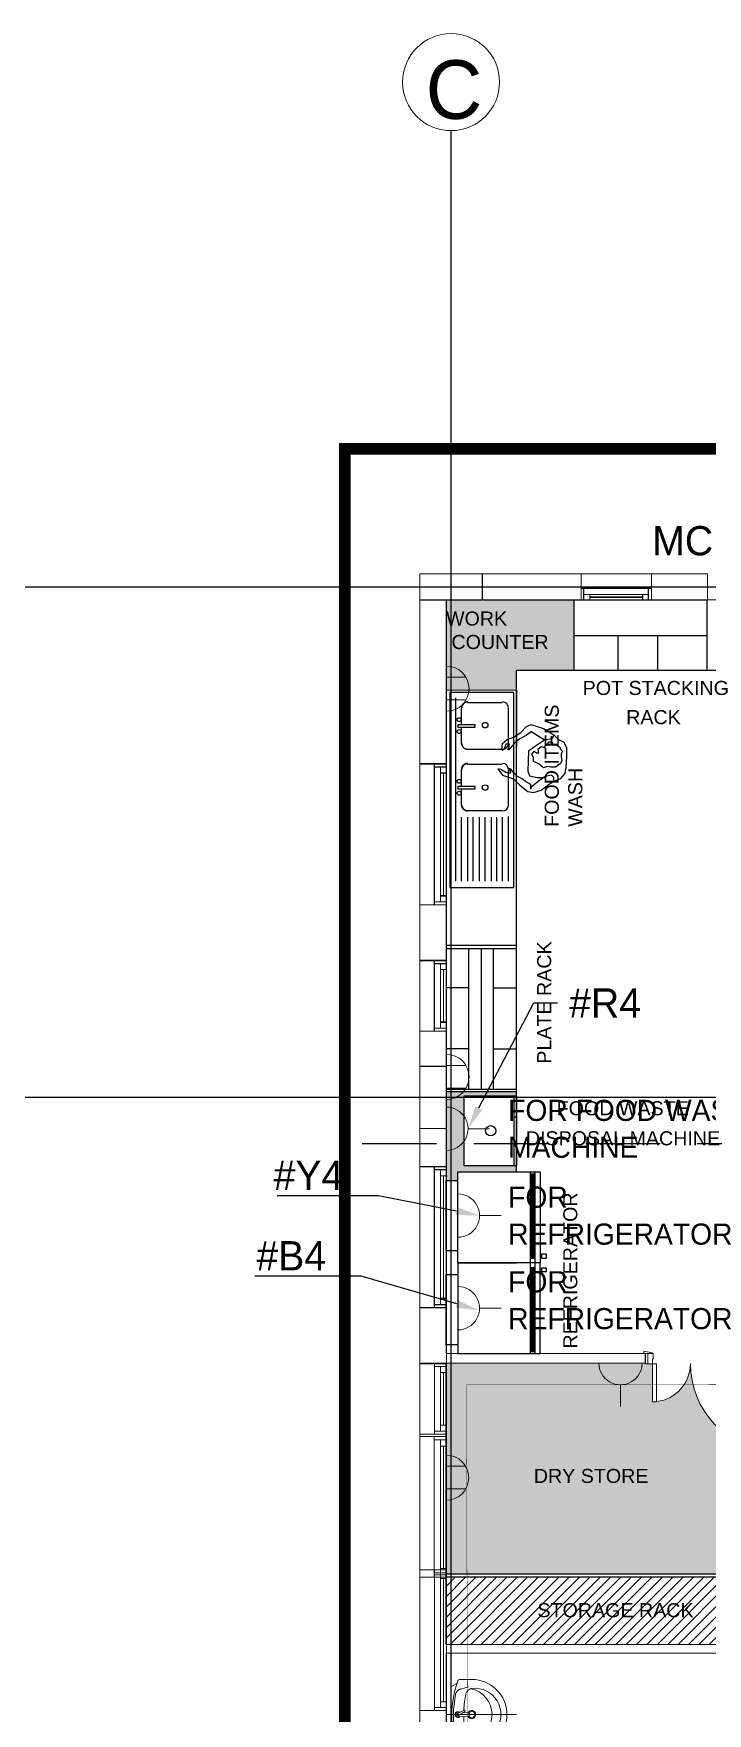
# Model space of a CAD drawing. Header units: metres. Extents: x 75097 to 220695, y -1557923 to -1361206.
# Drawn here: x 97054 to 102802, y -1380191 to -1365864 of the extents above; entities that cross this region are included whole.
import ezdxf
from ezdxf import colors
from ezdxf.entities.mleader import LeaderData, LeaderLine
from ezdxf.math import Vec2, Vec3

# ---------------------------------------------------------------- set-up
doc = ezdxf.new("R2010")
doc.units = ezdxf.units.M
doc.linetypes.add('DASHED2', pattern=[0.375, 0.25, -0.125])
doc.layers.get('0').update_dxf_attribs({"lineweight": 0})
for name, color, linetype, lineweight in [('A-100 - Copy$0$_KTI_CONTROL', 8, 'Continuous', 0), ('A-100 - Copy$0$Aluminum', 8, 'Continuous', 0), ('A-100 - Copy$0$AxisBalloons_2', 8, 'Continuous', 0), ('A-100 - Copy$0$Proj', 8, 'Continuous', 0), ('A-100 - Copy$0$SANIT', 8, 'Continuous', 0), ('A-100 - Copy$0$Structure', 8, 'Continuous', 9), ('A-100 - Copy$0$TEXT', 8, 'Continuous', 0), ('A-100 - Copy$0$Walls', 8, 'Continuous', 0)]:
    doc.layers.add(name, color=color, linetype=linetype, lineweight=lineweight)
for name, color, linetype in [('A-100 - Copy$0$axes', 8, 'Continuous'), ('A-100 - Copy$0$PDF_Geometry', 8, 'Continuous'), ('A-100 - Copy$0$PDF_Solid Fills', 8, 'Continuous'), ('A-100 - Copy$0$PDF_Text', 8, 'Continuous')]:
    doc.layers.add(name, color=color, linetype=linetype)
for name, color, linetype, lineweight, true_color in [('E-POWR', 7, 'Continuous', 9, 0x4e7e3e), ('E-POWR-IDEN _1-100_', 7, 'Continuous', 9, 0x4e7e3e), ('EXF', 7, 'Continuous', 0, 0x4e7e3e)]:
    doc.layers.add(name, color=color, linetype=linetype, lineweight=lineweight, true_color=true_color)
doc.styles.add('A-100 - Copy$0$PDF Arial', font='arial.ttf')
doc.styles.add('A-100 - Copy$0$Standard', font='GOTHIC.TTF')
doc.styles.add('Optima_5', font='', dxfattribs={"height": 3.001645})
doc.styles.get("Standard").update_dxf_attribs({"font": 'GOTHIC.TTF'})
doc.styles.get('Optima_5').set_extended_font_data('Optima')

# ---------------------------------------------------------------- blocks, each defined once
blk = doc.blocks.new('NORMAL SOCKET')
at = {"layer": 'E-POWR'}
for p, q in [((0, 308), (0, 615)), ((-308, 0), (308, 0))]:
    blk.add_line(p, q, dxfattribs=at)
blk.add_ellipse((0, 0), major_axis=(33, 306), ratio=1, start_param=4.81904, end_param=7.960633, dxfattribs=at)
blk = doc.blocks.new('MECH UPDATED')
at = {"layer": 'EXF', "color": 85, "elevation": 0}
for points in [[(101036, -1363352), (101035, -1363739)], [(101036, -1363449), (101203, -1363449)], [(101036, -1363642), (101203, -1363642)]]:
    blk.add_lwpolyline(points, dxfattribs=at)
at = {"layer": 'EXF', "color": 85}
blk.add_arc((101036, -1363546, 0), 193, 269.9854, 89.9854, dxfattribs=at)
blk = doc.blocks.new('A-100 - Copy$0$lav-manta 60')
at = {"layer": 'A-100 - Copy$0$SANIT'}
for p, q in [((-0.266, -0.053), (-0.236, 0)), ((-0.236, 0), (0.236, 0)), ((0, 0.04), (0, -0.56)), ((0.266, -0.053), (0.236, 0)), ((-0.3, -0.079), (-0.3, -0.18)), ((-0.218, -0.084), (-0.238, -0.154)), ((-0.015, -0.147), (-0.02, -0.064)), ((0.027, -0.121), (-0.008, -0.067)), ((0.039, -0.114), (0.009, -0.058)), ((0.015, -0.147), (0.017, -0.106)), ((0.019, -0.077), (0.02, -0.064)), ((0.218, -0.084), (0.238, -0.154)), ((0.3, -0.079), (0.3, -0.18))]:
    blk.add_line(p, q, dxfattribs=at)
for centre, radius, start, end in [((-0.28, -0.079), 0.02, 109.8229, 180), ((0, -0.856), 0.846, 70.1771, 109.8229), ((-0.165, -0.189), 0.06, 102.0883, 174.8142), ((-0.161, -0.101), 0.06, 101.8086, 164.0794), ((0, -0.957), 0.846, 91.1572, 102.0883), ((0, -0.87), 0.846, 78.1914, 101.8086), ((0, -0.062), 0.025, 320.7474, 220.368), ((0, -0.062), 0.02, 353.2671, 186.682), ((0, -0.062), 0.00966, 25.4127, 215.9577), ((0, -0.957), 0.846, 88.5486, 88.844), ((0.033, -0.118), 0.00666, 210.6852, 30.6852), ((0, -0.957), 0.846, 77.9117, 87.4274), ((0.161, -0.101), 0.06, 15.9206, 78.1914), ((0.165, -0.189), 0.06, 5.1858, 77.9117), ((0.28, -0.079), 0.02, 0, 70.1771), ((0, -0.18), 0.3, 180, 0), ((0, -0.204), 0.225, 174.8142, 5.1858), ((0, -0.128), 0.225, 190.6097, 349.3903), ((0, -0.18), 0.035, 115.3106, 64.6894), ((0, -0.18), 0.0275, 117.1496, 62.8504), ((0, -0.147), 0.015, 180, 0)]:
    blk.add_arc(centre, radius, start, end, dxfattribs=at)
blk = doc.blocks.new('A-100 - Copy$0$A$C02230961')
at = {"layer": 'A-100 - Copy$0$PDF_Geometry', "lineweight": 25}
h = blk.add_hatch(dxfattribs=at)
h.set_pattern_fill('ANGLE', color=256, scale=500)
h.set_pattern_definition([(0, (-1219317.64, -1092026.17), (0, 137.5), [100, -37.5]), (90, (-1219317.64, -1092026.17), (-137.5, 8e-15), [100, -37.5])])
h.paths.add_polyline_path([(10724, -4994), (11263, -4994), (11263, -4562), (10963, -4562), (10963, -4603), (10821, -4603), (10821, -4562), (10350, -4562), (10350, -4603), (10208, -4603), (10208, -4562), (10033, -4562), (10033, -4003), (9939, -4003), (9939, -4562), (9636, -4562), (9636, -4603), (9501, -4603), (9501, -4562), (9022, -4562), (9022, -4603), (8888, -4603), (8888, -4562), (8706, -4562), (8706, -5308), (8739, -5308), (8723, -5388), (9043, -5388), (9043, -5429), (9040, -5429, -0.375368), (8716, -5712, -0.39984), (9466, -6426), (9467, -6426), (9467, -6466), (9433, -6466), (9420, -6483, -0.414214), (9390, -6514), (9393, -6520), (9302, -6514, -0.599371), (9277, -6466), (8723, -6466), (8741, -6557), (10724, -6557)])
h.paths.add_polyline_path([(14437, -4637), (11970, -4637), (11970, -6462), (11337, -6462), (11337, -6631), (11263, -6631), (11263, -7372), (11263, -7439), (11337, -7439), (11337, -8356), (12537, -8356), (12537, -8066), (12517, -8066), (12531, -7992), (12537, -7992), (12537, -7318), (12530, -7318), (12517, -7251), (12537, -7251), (12537, -6968), (12517, -6968), (12533, -6887), (12537, -6887), (12537, -6220), (12530, -6220), (12517, -6146), (12537, -6146), (12537, -5762), (14437, -5762)])
h.paths.add_polyline_path([(12037, -7392), (12031, -7392), (12031, -7405, 0.414215)], flags=16)
h.paths.add_polyline_path([(12091, -7338), (12091, -7379), (11344, -7379), (11344, -7338), (11903, -7338), (11903, -7332), (11923, -7332), (11923, -7311), (12031, -7311), (12031, -7332), (12058, -7332)], flags=16)
h.paths.add_polyline_path([(11933, -7406), (12024, -7413), (11933, -7406, -0.517639), (11924, -7392), (11923, -7392), (11923, -7396, 0.414214)], flags=16)
h.paths.add_polyline_path([(11350, -7392), (11364, -7460), (11344, -7460), (11344, -7392)], flags=16)
h.paths.add_polyline_path([(2957, -10512), (2878, -10512), (2878, -10539), (2797, -10524), (2797, -11076, -0.599371), (2844, -11101), (2844, -11192), (2839, -11173, -0.584927), (2814, -11219), (2817, -11226), (2803, -11226), (2803, -11233), (2797, -11267), (2756, -11267), (2756, -11266, -0.39984), (2042, -10515, -0.381307), (1752, -10840), (1752, -10842), (1719, -10842), (1719, -10519), (1678, -10519), (1657, -10519), (1657, -10512), (-43, -10512), (-43, -11138), (-43, -12312), (2957, -12312)])
h.paths.add_polyline_path([(638, -11637), (2300, -11637), (2300, -11241), (638, -11241)], flags=24)
h.paths.add_polyline_path([(12347, -5214), (13382, -5214), (13382, -4917), (12347, -4917)], flags=24)
h.paths.add_polyline_path([(8700, -6313), (10213, -6313), (10213, -5593), (8700, -5593)], flags=9)
h.paths.add_polyline_path([(10171, -5243), (10171, -6572), (10710, -6572), (10710, -5243)], flags=9)
h.paths.add_polyline_path([(9375, -4958), (10991, -4958), (10991, -4661), (9375, -4661)], flags=24)
h = blk.add_hatch(dxfattribs=at)
h.set_pattern_fill('ANSI31', color=256, scale=500)
h.set_pattern_definition([(45, (-1245320.87, -1092027.12), (-44.1941738, 44.1941738), [])])
h.paths.add_polyline_path([(2957, -12339), (-43, -12339), (-43, -12912), (2957, -12912)])
h.paths.add_polyline_path([(692, -12759), (2364, -12759), (2364, -12462), (692, -12462)], flags=24)
at = {"layer": 'A-100 - Copy$0$PDF_Solid Fills'}
h = blk.add_hatch(color=256, dxfattribs=at)
h.paths.add_polyline_path([(-43, -4771), (557, -4771), (557, -4603), (1049, -4603), (1049, -4003), (267, -4003), (-43, -4003)])
h.paths.add_polyline_path([(-75, -4486), (863, -4486), (863, -4037), (-75, -4037)], flags=9)
blk.add_hatch(color=256, dxfattribs=at).paths.add_polyline_path([(-43, -8834), (-43, -8955), (58, -8955), (58, -8881), (557, -8881), (557, -8830), (112, -8830), (112, -8231), (557, -8231), (557, -8194), (-43, -8194), (-43, -8511)])
at = {"color": 8}
blk.add_line((-43, -10512, -2), (1657, -10512, -2), dxfattribs=at)
at = {"layer": 'A-100 - Copy$0$_KTI_CONTROL', "color": 8}
blk.add_line((557, -4771, -2), (-43, -4771, -2), dxfattribs=at)
at = {"layer": 'A-100 - Copy$0$Aluminum'}
for p, q in [((1709, -3906, -2), (1109, -3906, -2)), ((1709, -4006, -2), (1109, -4006, -2)), ((1134, -3906, -2), (1134, -4006, -2)), ((1684, -3956, -2), (1134, -3956, -2)), ((1184, -3956, -2), (1184, -4006, -2)), ((1184, -3981, -2), (1634, -3981, -2)), ((1634, -3956, -2), (1634, -4006, -2)), ((1684, -3906, -2), (1684, -4006, -2)), ((-140, -5403, -2), (-140, -6603, -2)), ((-140, -5428, -2), (-40, -5428, -2)), ((-90, -5428, -2), (-90, -6578, -2)), ((-40, -5403, -2), (-40, -6603, -2)), ((-90, -5478, -2), (-40, -5478, -2)), ((-65, -6528, -2), (-65, -5478, -2)), ((-140, -6578, -2), (-40, -6578, -2)), ((-90, -6528, -2), (-40, -6528, -2)), ((-140, -7081, -2), (-140, -7681, -2)), ((-140, -7106, -2), (-40, -7106, -2)), ((-90, -7106, -2), (-90, -7656, -2)), ((-90, -7156, -2), (-40, -7156, -2)), ((-65, -7606, -2), (-65, -7156, -2)), ((-40, -7081, -2), (-40, -7681, -2)), ((-140, -7656, -2), (-40, -7656, -2)), ((-90, -7606, -2), (-40, -7606, -2)), ((-140, -8839, -2), (-140, -10039, -2)), ((-140, -8864, -2), (-40, -8864, -2)), ((-90, -8864, -2), (-90, -10014, -2)), ((-40, -8839, -2), (-40, -10039, -2)), ((-90, -8914, -2), (-40, -8914, -2)), ((-65, -9964, -2), (-65, -8914, -2)), ((-140, -10014, -2), (-40, -10014, -2)), ((-90, -9964, -2), (-40, -9964, -2)), ((-140, -10517, -2), (-140, -11117, -2)), ((-140, -10542, -2), (-40, -10542, -2)), ((-90, -10542, -2), (-90, -11092, -2)), ((-90, -10592, -2), (-40, -10592, -2)), ((-65, -11042, -2), (-65, -10592, -2)), ((-40, -10517, -2), (-40, -11117, -2)), ((-140, -11092, -2), (-40, -11092, -2)), ((-90, -11042, -2), (-40, -11042, -2)), ((-140, -12275, -2), (-140, -13475, -2)), ((-140, -12300, -2), (-40, -12300, -2)), ((-90, -12300, -2), (-90, -13450, -2)), ((-40, -12275, -2), (-40, -13475, -2)), ((-90, -12350, -2), (-40, -12350, -2)), ((-65, -13400, -2), (-65, -12350, -2)), ((-140, -13450, -2), (-40, -13450, -2)), ((-90, -13400, -2), (-40, -13400, -2))]:
    blk.add_line(p, q, dxfattribs=at)
at = {"layer": 'A-100 - Copy$0$PDF_Geometry', "lineweight": 5, "elevation": -2}
for points in [[(-265, -4003), (267, -4003), (267, -3781), (-265, -3781)], [(2188, -3781), (1709, -3781), (1709, -4003), (2188, -4003)], [(-265, -6604), (-43, -6604), (-43, -7076), (-265, -7076)], [(-265, -8511), (-43, -8511), (-43, -7979), (-265, -7979)], [(1719, -10431), (1719, -10424), (1645, -10411), (1645, -10431)], [(1752, -10842), (1752, -10519), (1719, -10519), (1719, -10842)], [(-265, -12338), (-265, -11138), (-43, -11138), (-43, -12338)]]:
    blk.add_lwpolyline(points, close=True, dxfattribs=at)
for points in [[(267, -4003), (1110, -4003), (1110, -3781), (267, -3781)], [(-43, -4003), (-43, -5398), (-265, -5398), (-265, -4003)], [(-43, -10431), (-43, -4003), (8582, -4003)], [(1709, -3902), (1110, -3902)], [(1709, -4003), (1110, -4003)], [(1130, -3902), (1130, -4003)], [(1682, -3956), (1130, -3956)], [(1184, -3956), (1184, -4003)], [(1184, -3976), (1635, -3976)], [(1635, -3956), (1635, -4003)], [(1682, -3902), (1682, -4003)], [(-144, -5398), (-144, -6604)], [(-144, -5425), (-43, -5425)], [(-90, -5425), (-90, -6577)], [(-43, -5398), (-43, -6604)], [(-90, -5479), (-43, -5479)], [(-63, -6523), (-63, -5479)], [(-144, -6577), (-43, -6577)], [(-90, -6523), (-43, -6523)], [(-144, -7076), (-144, -7682)], [(-144, -7103), (-43, -7103)], [(-90, -7103), (-90, -7655)], [(-90, -7156), (-43, -7156)], [(-63, -7601), (-63, -7156)], [(-43, -7076), (-43, -7682)], [(-265, -7979), (-265, -7682), (-43, -7682), (-43, -7979)], [(-144, -7655), (-43, -7655)], [(-90, -7601), (-43, -7601)], [(-265, -8511), (-265, -8834), (-43, -8834), (-43, -8511)], [(-144, -8834), (-144, -10040)], [(-144, -8861), (-43, -8861)], [(-90, -8861), (-90, -10013)], [(-43, -8834), (-43, -10040)], [(-90, -8915), (-43, -8915)], [(-63, -9959), (-63, -8915)], [(-144, -10013), (-43, -10013)], [(-90, -9959), (-43, -9959)], [(-43, -10431), (-43, -10040), (-265, -10040), (-265, -10512), (-43, -10512)], [(1657, -10431), (-43, -10431)], [(1657, -10431), (1657, -10512)], [(1678, -10519), (1719, -10519), (1719, -10478), (1725, -10478), (1725, -10431), (1658, -10431), (1658, -10519), (1678, -10519), (1678, -10431)], [(-265, -11138), (-265, -10512)], [(-43, -10512), (-43, -11138)], [(-265, -12338), (-265, -11139)], [(-144, -11139), (-144, -12338)], [(-144, -11165), (-43, -11165)], [(-90, -11165), (-90, -12318)], [(-43, -11139), (-43, -12338)], [(-90, -11219), (-43, -11219)], [(-63, -12264), (-63, -11219)], [(-144, -12318), (-43, -12318)], [(-90, -12264), (-43, -12264)], [(-43, -12986), (-43, -13948), (-265, -13948), (-265, -12338), (-43, -12338), (-43, -12912)], [(2957, -12912), (-43, -12912)], [(-43, -12986), (5732, -12986), (6931, -12986)]]:
    blk.add_lwpolyline(points, dxfattribs=at)
at = {"layer": 'A-100 - Copy$0$PDF_Geometry', "lineweight": 18, "elevation": -2}
for points in [[(1110, -3781), (1709, -3781)], [(-265, -6604), (-265, -5398)], [(-265, -7682), (-265, -7076)], [(-265, -10040), (-265, -8834)]]:
    blk.add_lwpolyline(points, dxfattribs=at)
at = {"layer": 'A-100 - Copy$0$PDF_Geometry', "lineweight": 25, "elevation": -2}
for points in [[(1049, -4603), (1049, -4003)], [(2181, -4003), (2181, -4603)], [(1049, -4306), (2181, -4306)], [(1426, -4603), (1426, -4306)], [(1763, -4603), (1763, -4306)], [(557, -8881), (557, -4603), (2652, -4603)], [(38, -4839), (38, -6402)], [(557, -4771), (557, -5256)], [(85, -4926), (85, -5068)], [(436, -4879), (139, -4879)], [(490, -5229), (490, -4926)], [(85, -5088), (85, -5229)], [(877, -5152), (917, -5192), (958, -5213), (985, -5260), (985, -5341), (978, -5428), (971, -5482), (931, -5529), (877, -5550)], [(436, -5277), (139, -5277)], [(796, -5199), (702, -5260), (661, -5293), (655, -5462), (668, -5502), (736, -5516), (803, -5516)], [(436, -5405), (139, -5405)], [(85, -5452), (85, -5593)], [(490, -5755), (490, -5452)], [(85, -5614), (85, -5755)], [(85, -5856), (85, -6402)], [(436, -5802), (139, -5802)], [(139, -5856), (139, -6402)], [(186, -5856), (186, -6402)], [(240, -5856), (240, -6402)], [(287, -5856), (287, -6402)], [(341, -5856), (341, -6402)], [(389, -5856), (389, -6402)], [(436, -5856), (436, -6402)], [(490, -6402), (490, -5849)], [(-43, -6948), (557, -6948)], [(-43, -6975), (557, -6975)], [(153, -8174), (153, -6975)], [(261, -8174), (261, -6975)], [(362, -8174), (362, -6975)], [(153, -7311), (-43, -7311)], [(362, -7311), (557, -7311)], [(153, -7830), (-43, -7830)], [(362, -7830), (557, -7830)], [(-43, -8174), (557, -8174)], [(-43, -8194), (557, -8194)], [(537, -8231), (537, -8830)], [(557, -8413), (537, -8413)], [(678, -10431), (678, -9656), (678, -8881)], [(719, -10431), (719, -9656), (719, -8881)], [(58, -9555), (-43, -9555), (-43, -8955), (58, -8955)], [(685, -9616), (685, -8895)], [(699, -9616), (699, -8895)], [(705, -9616), (705, -8895)], [(773, -9596), (759, -9596)], [(557, -9656), (58, -9656), (557, -9656)], [(678, -9616), (719, -9616)], [(678, -9697), (719, -9697)], [(685, -9697), (685, -10418)], [(699, -9697), (699, -10418)], [(705, -9697), (705, -10418)], [(759, -9602), (773, -9602)], [(773, -9710), (759, -9710)], [(759, -9724), (773, -9724)], [(58, -10357), (-43, -10357), (-43, -9757), (58, -9757)], [(-43, -12912), (-43, -10512)], [(-43, -11597), (-43, -11381)], [(2957, -12312), (-43, -12312)], [(2957, -12339), (-43, -12339)]]:
    blk.add_lwpolyline(points, dxfattribs=at)
for points in [[(-9, -6456), (537, -6456), (537, -4792), (-9, -4792)], [(58, -5088), (207, -5088), (207, -5068), (58, -5068)], [(432, -5280), (439, -5226), (480, -5192), (533, -5172), (594, -5132), (641, -5085), (682, -5064), (789, -5098), (877, -5152), (864, -5186), (796, -5199), (742, -5165), (702, -5139), (682, -5125), (675, -5132), (641, -5159), (587, -5186), (547, -5219), (520, -5246), (493, -5280), (486, -5280), (500, -5240), (493, -5226), (466, -5233), (453, -5273), (439, -5287)], [(688, -5320), (709, -5293), (729, -5307), (749, -5307), (742, -5273), (769, -5253), (796, -5260), (810, -5233), (823, -5246), (830, -5213), (864, -5213), (870, -5240), (891, -5233), (931, -5260), (931, -5273), (951, -5293), (938, -5314), (938, -5341), (944, -5374), (931, -5401), (891, -5428), (850, -5428), (823, -5422), (789, -5435), (749, -5401), (702, -5381), (702, -5347)], [(399, -5442), (439, -5496), (500, -5516), (533, -5529), (587, -5583), (655, -5637), (702, -5644), (769, -5624), (830, -5576), (877, -5550), (877, -5516), (857, -5496), (803, -5509), (742, -5550), (695, -5590), (682, -5603), (682, -5617), (682, -5576), (634, -5550), (608, -5529), (567, -5509), (533, -5475), (506, -5442), (493, -5442), (506, -5469), (500, -5482), (466, -5475), (432, -5455), (426, -5448)], [(58, -5614), (207, -5614), (207, -5593), (58, -5593)], [(112, -8231), (557, -8231), (557, -8830), (112, -8830)], [(759, -9656), (58, -9656), (58, -8881), (759, -8881)], [(773, -9616), (813, -9616), (813, -9582), (773, -9582)], [(58, -9656), (58, -10431), (759, -10431), (759, -9656)], [(773, -9703), (773, -9730), (813, -9730), (813, -9703)]]:
    blk.add_lwpolyline(points, close=True, dxfattribs=at)
for points in [[(143, -4872, 0.414214), (92, -4923, -0.414214)], [(92, -5226, 0.414214), (143, -5277, -0.414214)], [(143, -5398, 0.414214), (92, -5448, -0.414214)], [(92, -5752, 0.414214), (143, -5802, -0.414214)]]:
    blk.add_lwpolyline(points, format="xyb", close=True, dxfattribs=at)
at = {"layer": 'A-100 - Copy$0$PDF_Geometry', "elevation": -2}
for points in [[(-757, -8639), (-124, -8639)], [(193, -8639), (833, -8639)], [(1150, -8639), (1783, -8639)], [(2100, -8639), (2733, -8639)]]:
    blk.add_lwpolyline(points, dxfattribs=at)
at = {"layer": 'A-100 - Copy$0$PDF_Geometry', "lineweight": 5, "elevation": -2}
blk.add_lwpolyline([(1755, -10840, 0.379049), (2042, -10515, 0.398669), (2753, -11265)], format="xyb", dxfattribs=at)
at = {"layer": 'A-100 - Copy$0$PDF_Geometry', "lineweight": 25}
for centre, radius in [((69, -5024, -2), 16.8), ((69, -5125, -2), 16.8), ((291, -5071, -2), 23.6), ((69, -5550, -2), 16.8), ((291, -5603, -2), 23.6), ((69, -5651, -2), 16.8), ((338, -8530, -2), 43.8)]:
    blk.add_circle(centre, radius, dxfattribs=at)
for centre, start, end in [((439, -4923, -2), 360, 90), ((439, -5226, -2), 270, 0), ((439, -5448, -2), 360, 90), ((439, -5752, -2), 270, 0)]:
    blk.add_arc(centre, 50.5, start, end, dxfattribs=at)
at = {"layer": 'A-100 - Copy$0$Proj'}
for p, q in [((1109, -3781, -2), (1709, -3781, -2)), ((-265, -6603, -2), (-265, -5403, -2)), ((-265, -7681, -2), (-265, -7081, -2)), ((-265, -10039, -2), (-265, -8839, -2)), ((-265, -11117, -2), (-265, -10517, -2)), ((-265, -13475, -2), (-265, -12275, -2))]:
    blk.add_line(p, q, dxfattribs=at)
at = {"layer": 'A-100 - Copy$0$Structure', "elevation": -2}
for points in [[(-265, -4006), (265, -4006), (265, -3781), (-265, -3781)], [(-265, -8511), (-40, -8511), (-40, -7981), (-265, -7981)]]:
    blk.add_lwpolyline(points, close=True, dxfattribs=at)
at = {"layer": 'A-100 - Copy$0$Walls'}
for p, q in [((278, -3781, -2), (1109, -3781, -2)), ((1109, -4006, -2), (1109, -3781, -2)), ((1709, -3781, -2), (2187, -3781, -2)), ((1709, -4006, -2), (1709, -3781, -2)), ((2187, -4006, -2), (2187, -3781, -2)), ((-265, -5403, -2), (-265, -4006, -2)), ((-40, -5403, -2), (-40, -4006, -2)), ((278, -4006, -2), (1109, -4006, -2)), ((1709, -4006, -2), (2187, -4006, -2)), ((-40, -5403, -2), (-265, -5403, -2)), ((-265, -7081, -2), (-265, -6603, -2)), ((-40, -6603, -2), (-265, -6603, -2)), ((-40, -7081, -2), (-40, -6603, -2)), ((-40, -7081, -2), (-265, -7081, -2)), ((-265, -7981, -2), (-265, -7681, -2)), ((-40, -7681, -2), (-265, -7681, -2)), ((-40, -7981, -2), (-40, -7681, -2)), ((-265, -8839, -2), (-265, -8511, -2)), ((-40, -8839, -2), (-40, -8511, -2)), ((-40, -8839, -2), (-265, -8839, -2)), ((-265, -10517, -2), (-265, -10039, -2)), ((-40, -10039, -2), (-265, -10039, -2)), ((-40, -10517, -2), (-40, -10039, -2)), ((-40, -10517, -2), (-265, -10517, -2)), ((-265, -12275, -2), (-265, -11117, -2)), ((-40, -11117, -2), (-265, -11117, -2)), ((-40, -12275, -2), (-40, -11117, -2)), ((-40, -12275, -2), (-265, -12275, -2)), ((-265, -13953, -2), (-265, -13475, -2)), ((-40, -13475, -2), (-265, -13475, -2)), ((-40, -13953, -2), (-40, -13475, -2))]:
    blk.add_line(p, q, dxfattribs=at)
at = {"layer": 'A-100 - Copy$0$SANIT', "xscale": 1000.000000000223, "yscale": 1000.000000000223, "zscale": 1000.000000000223, "rotation": 90.00000000000001}
blk.add_blockref('A-100 - Copy$0$lav-manta 60', (-3, -13510, -2), dxfattribs=at)
at = {"layer": 'A-100 - Copy$0$PDF_Text', "char_height": 120, "attachment_point": 7, "style": 'A-100 - Copy$0$PDF Arial'}
for s, insert in [('WORK\\P COUNTER', (-43, -4423, -2)), ('POT STACKING', (1123, -4815, -2)), ('RACK', (1494, -5064, -2)), ('FOOD WASTE', (901, -8400, -2)), ('DISPOSAL MACHINE', (638, -8656, -2)), ('DRY STORE', (706, -11536, -2)), ('STORAGE RACK', (737, -12681, -2))]:
    blk.add_mtext(s, dxfattribs=dict(at, insert=insert))
at = {"layer": 'A-100 - Copy$0$PDF_Text', "char_height": 120, "attachment_point": 7, "rotation": 90, "style": 'A-100 - Copy$0$PDF Arial'}
for s, insert in [('FOOD ITEMS \\PWASH', (1121, -5938, -2)), ('PLATE RACK', (856, -7958, -2)), ('REFRIGERATOR', (1079, -10388, -2))]:
    blk.add_mtext(s, dxfattribs=dict(at, insert=insert))
blk = doc.blocks.new('A-100 - Copy')
at = {"layer": 'A-100 - Copy$0$Aluminum'}
for p, q in [((102324.3, -1370597.7, 0), (101724.3, -1370597.7, 0)), ((102324.3, -1370697.7, 0), (101724.3, -1370697.7, 0)), ((101749.3, -1370597.7, 0), (101749.3, -1370697.7, 0)), ((102299.3, -1370647.7, 0), (101749.3, -1370647.7, 0)), ((101799.3, -1370647.7, 0), (101799.3, -1370697.7, 0)), ((101799.3, -1370672.7, 0), (102249.3, -1370672.7, 0)), ((102249.3, -1370647.7, 0), (102249.3, -1370697.7, 0)), ((102299.3, -1370597.7, 0), (102299.3, -1370697.7, 0)), ((100475.3, -1372094.7, 0), (100475.3, -1373294.7, 0)), ((100475.3, -1372119.7, 0), (100575.3, -1372119.7, 0)), ((100525.3, -1372119.7, 0), (100525.3, -1373269.7, 0)), ((100575.3, -1372094.7, 0), (100575.3, -1373294.7, 0)), ((100525.3, -1372169.7, 0), (100575.3, -1372169.7, 0)), ((100550.3, -1373219.7, 0), (100550.3, -1372169.7, 0)), ((100475.3, -1373269.7, 0), (100575.3, -1373269.7, 0)), ((100525.3, -1373219.7, 0), (100575.3, -1373219.7, 0)), ((100475.3, -1373772.7, 0), (100475.3, -1374372.7, 0)), ((100475.3, -1373797.7, 0), (100575.3, -1373797.7, 0)), ((100525.3, -1373797.7, 0), (100525.3, -1374347.7, 0)), ((100525.3, -1373847.7, 0), (100575.3, -1373847.7, 0)), ((100550.3, -1374297.7, 0), (100550.3, -1373847.7, 0)), ((100575.3, -1373772.7, 0), (100575.3, -1374372.7, 0)), ((100475.3, -1374347.7, 0), (100575.3, -1374347.7, 0)), ((100525.3, -1374297.7, 0), (100575.3, -1374297.7, 0)), ((100475.3, -1375530.7, 0), (100475.3, -1376730.7, 0)), ((100475.3, -1375555.7, 0), (100575.3, -1375555.7, 0)), ((100525.3, -1375555.7, 0), (100525.3, -1376705.7, 0)), ((100575.3, -1375530.7, 0), (100575.3, -1376730.7, 0)), ((100525.3, -1375605.7, 0), (100575.3, -1375605.7, 0)), ((100550.3, -1376655.7, 0), (100550.3, -1375605.7, 0)), ((100475.3, -1376705.7, 0), (100575.3, -1376705.7, 0)), ((100525.3, -1376655.7, 0), (100575.3, -1376655.7, 0)), ((100475.3, -1377208.7, 0), (100475.3, -1377808.7, 0)), ((100475.3, -1377233.7, 0), (100575.3, -1377233.7, 0)), ((100525.3, -1377233.7, 0), (100525.3, -1377783.7, 0)), ((100525.3, -1377283.7, 0), (100575.3, -1377283.7, 0)), ((100550.3, -1377733.7, 0), (100550.3, -1377283.7, 0)), ((100575.3, -1377208.7, 0), (100575.3, -1377808.7, 0)), ((100475.3, -1377783.7, 0), (100575.3, -1377783.7, 0)), ((100525.3, -1377733.7, 0), (100575.3, -1377733.7, 0)), ((100475.3, -1378966.7, 0), (100475.3, -1380166.7, 0)), ((100475.3, -1378991.7, 0), (100575.3, -1378991.7, 0)), ((100525.3, -1378991.7, 0), (100525.3, -1380141.7, 0)), ((100575.3, -1378966.7, 0), (100575.3, -1380166.7, 0)), ((100525.3, -1379041.7, 0), (100575.3, -1379041.7, 0)), ((100550.3, -1380091.7, 0), (100550.3, -1379041.7, 0)), ((100475.3, -1380141.7, 0), (100575.3, -1380141.7, 0)), ((100525.3, -1380091.7, 0), (100575.3, -1380091.7, 0))]:
    blk.add_line(p, q, dxfattribs=at)
at = {"layer": 'A-100 - Copy$0$axes'}
for p, q in [((100615.3, -1477297.4, 2.4), (100615.3, -1366691.8, 2.4)), ((119073.3, -1370585.2, 0), (95290.3, -1370585.2, 0)), ((119073.3, -1374937.7, 0), (95349.5, -1374937.7, 0))]:
    blk.add_line(p, q, dxfattribs=at)
at = {"layer": 'A-100 - Copy$0$AxisBalloons_2'}
blk.add_circle((100615.3, -1366277.9, 2.4), 413.9, dxfattribs=at)
at = {"layer": 'A-100 - Copy$0$Proj'}
for p, q in [((101724.3, -1370472.7, 0), (102324.3, -1370472.7, 0)), ((100350.3, -1373294.7, 0), (100350.3, -1372094.7, 0)), ((100350.3, -1374372.7, 0), (100350.3, -1373772.7, 0)), ((100350.3, -1376730.7, 0), (100350.3, -1375530.7, 0)), ((100350.3, -1377808.7, 0), (100350.3, -1377208.7, 0)), ((100350.3, -1380166.7, 0), (100350.3, -1378966.7, 0))]:
    blk.add_line(p, q, dxfattribs=at)
at = {"layer": 'A-100 - Copy$0$Structure', "elevation": 0}
for points in [[(100350.3, -1370697.7), (100880.3, -1370697.7), (100880.3, -1370472.7), (100350.3, -1370472.7)], [(100350.3, -1375202.7), (100575.3, -1375202.7), (100575.3, -1374672.7), (100350.3, -1374672.7)]]:
    blk.add_lwpolyline(points, close=True, dxfattribs=at)
at = {"layer": 'A-100 - Copy$0$Walls'}
for p, q in [((100893.3, -1370472.7, 0), (101724.3, -1370472.7, 0)), ((101724.3, -1370697.7, 0), (101724.3, -1370472.7, 0)), ((102324.3, -1370472.7, 0), (102802.3, -1370472.7, 0)), ((102324.3, -1370697.7, 0), (102324.3, -1370472.7, 0)), ((102802.3, -1370697.7, 0), (102802.3, -1370472.7, 0)), ((100350.3, -1372094.7, 0), (100350.3, -1370697.7, 0)), ((100575.3, -1372094.7, 0), (100575.3, -1370697.7, 0)), ((100893.3, -1370697.7, 0), (101724.3, -1370697.7, 0)), ((102324.3, -1370697.7, 0), (102802.3, -1370697.7, 0)), ((100575.3, -1372094.7, 0), (100350.3, -1372094.7, 0)), ((100350.3, -1373772.7, 0), (100350.3, -1373294.7, 0)), ((100575.3, -1373294.7, 0), (100350.3, -1373294.7, 0)), ((100575.3, -1373772.7, 0), (100575.3, -1373294.7, 0)), ((100575.3, -1373772.7, 0), (100350.3, -1373772.7, 0)), ((100350.3, -1374672.7, 0), (100350.3, -1374372.7, 0)), ((100575.3, -1374372.7, 0), (100350.3, -1374372.7, 0)), ((100575.3, -1374672.7, 0), (100575.3, -1374372.7, 0)), ((100350.3, -1375530.7, 0), (100350.3, -1375202.7, 0)), ((100575.3, -1375530.7, 0), (100575.3, -1375202.7, 0)), ((100575.3, -1375530.7, 0), (100350.3, -1375530.7, 0)), ((100350.3, -1377208.7, 0), (100350.3, -1376730.7, 0)), ((100575.3, -1376730.7, 0), (100350.3, -1376730.7, 0)), ((100575.3, -1377208.7, 0), (100575.3, -1376730.7, 0)), ((100575.3, -1377208.7, 0), (100350.3, -1377208.7, 0)), ((100350.3, -1378966.7, 0), (100350.3, -1377808.7, 0)), ((100575.3, -1377808.7, 0), (100350.3, -1377808.7, 0)), ((100575.3, -1378966.7, 0), (100575.3, -1377808.7, 0)), ((100575.3, -1378966.7, 0), (100350.3, -1378966.7, 0)), ((100350.3, -1380644.7, 0), (100350.3, -1380166.7, 0)), ((100575.3, -1380166.7, 0), (100350.3, -1380166.7, 0)), ((100575.3, -1380644.7, 0), (100575.3, -1380166.7, 0))]:
    blk.add_line(p, q, dxfattribs=at)
blk.add_blockref('A-100 - Copy$0$A$C02230961', (100615.3, -1366691.8, 2.4))
at = {"layer": 'A-100 - Copy$0$TEXT', "insert": (100399.1, -1366091.3, 2.4), "char_height": 500, "attachment_point": 1, "style": 'A-100 - Copy$0$Standard'}
blk.add_mtext_dynamic_manual_height_columns('C', width=500, gutter_width=1, heights=[0], dxfattribs=at)

msp = doc.modelspace()

# ---------------------------------------------------------------- linework, layer by layer
at = {"layer": 'E-POWR', "color": 240, "linetype": 'DASHED2', "ltscale": 500, "true_color": 0xf10e52, "const_width": 100}
msp.add_lwpolyline([(99709.5, -1369406.3), (116033, -1369406.3), (116033, -1375232.9), (107813.3, -1375232.9), (107813.3, -1389072.7), (105210.1, -1389072.7), (105210.1, -1388615.8), (102724.5, -1388615.8), (102724.5, -1389463.8), (99709.5, -1389463.8), (99709.5, -1369406.3)], dxfattribs=at)
at = {"layer": 'E-POWR', "const_width": 3}
msp.add_lwpolyline([(107882.9, -1385734), (107882.9, -1386259.7), (107363.7, -1386259.7), (107363.7, -1387822.9), (104888.9, -1387822.9), (104888.9, -1386115.2), (103803.9, -1386115.2), (103514.7, -1386115.2), (103514.7, -1388494.3), (100759.9, -1388494.3), (100759.9, -1381816.2), (100746.6, -1377388.4), (102060.9, -1377388.4), (103176.8, -1377387.3), (103176.8, -1376015), (107361.7, -1376015), (107361.7, -1374863), (111107.9, -1374863)], dxfattribs=at)

# ---------------------------------------------------------------- block references
at = {"layer": 'E-POWR', "color": 85, "xscale": 0.6, "yscale": 0.6, "zscale": 0.6}
for p, rotation in [((100575.3, -1375204.9, 0), 269.9999999999999), ((100673.7, -1375945.7, 0), 269.9999999999999), ((100673.7, -1376735.5, 0), 269.9999999999999), ((102060.9, -1377203.7, 0), 180)]:
    msp.add_blockref('NORMAL SOCKET', p, dxfattribs=dict(at, rotation=rotation))
at = {"layer": 'EXF', "color": 85}
for p in [(-460.2, -7905.5, 0), (-460.2, -11216.2, 0), (-462.9, -14635.1, 0)]:
    msp.add_blockref('MECH UPDATED', p, dxfattribs=at)

# ---------------------------------------------------------------- texts
at = {"layer": 'E-POWR-IDEN _1-100_', "char_height": 180.099, "attachment_point": 1, "rotation": 360, "line_spacing_factor": 1.047943, "style": 'Optima_5'}
for s, insert, width in [('FOR FOOD WASTE MACHINE', (101102.6, -1374957.9), 2238.722), ('FOR REFRIGERATOR', (101102.6, -1375698.7), 1276.833), ('FOR REFRIGERATOR', (101102.6, -1376419.7), 1276.833)]:
    msp.add_mtext(s, dxfattribs=dict(at, insert=insert, width=width))

# ---------------------------------------------------------------- leaders
at = {"layer": 'E-POWR'}
ml = msp.add_multileader_mtext('Standard', dxfattribs=at)
ml.set_content('#R1\\PMCP-KITCHEN', color=256)
ml.set_leader_properties()
ml.build(insert=Vec2(0, 0))
ml.multileader.update_dxf_attribs({"text_right_attachment_type": 6, "dogleg_length": 200, "arrow_head_size": 200})
ctx = ml.context
ctx.base_point, ctx.char_height, ctx.arrow_head_size, ctx.landing_gap_size, ctx.plane_origin = Vec3(102280.5, -1369775.8, 0), 250, 200, 100, Vec3(103271.7, -1370057.2, 0)
ctx.right_attachment, ctx.text_align_type = 6, 2
notes = []
notes.append((ctx, [(1, (1, 1, 0), (104952.7, -1369947.7, 0), (-1, 0), 200, [(0, [(105884.7, -1370882.3, 0)], 0, [])])]))
ctx.mtext.insert, ctx.mtext.width, ctx.mtext.alignment, ctx.mtext.flow_direction = Vec3(104652.7, -1369647.7, 0), 1332.272, 3, 5
ml = msp.add_multileader_mtext('Standard', dxfattribs=at)
ml.set_content('#R4', color=256)
ml.set_leader_properties()
ml.build(insert=Vec2(0, 0))
ml.multileader.update_dxf_attribs({"text_right_attachment_type": 6, "dogleg_length": 200, "arrow_head_size": 200})
ctx = ml.context
ctx.base_point, ctx.char_height, ctx.arrow_head_size, ctx.landing_gap_size, ctx.plane_origin = Vec3(101522.8, -1374132.2, 0), 250, 200, 100, Vec3(98147, -1374379.8, 0)
ctx.right_attachment = 6
notes.append((ctx, [(0, (1, 1, 0), (101322.8, -1374132.2, 0), (1, 0), 200, [(0, [(100759.9, -1375204.9, 0)], 0, [])])]))
ctx.mtext.insert, ctx.mtext.width, ctx.mtext.flow_direction = Vec3(101622.8, -1374007.2, 0), 1332.272, 5
ml = msp.add_multileader_mtext('Standard', dxfattribs=at)
ml.set_content('#Y4', color=256)
ml.set_leader_properties()
ml.build(insert=Vec2(0, 0))
ml.multileader.update_dxf_attribs({"text_right_attachment_type": 6, "dogleg_length": 200, "arrow_head_size": 200})
ctx = ml.context
ctx.base_point, ctx.char_height, ctx.arrow_head_size, ctx.landing_gap_size, ctx.plane_origin = Vec3(98987.3, -1375601.3, 0), 250, 200, 100, Vec3(98245.4, -1375120.6, 0)
ctx.right_attachment, ctx.text_align_type = 6, 2
notes.append((ctx, [(1, (1, 1, 0), (99996.3, -1375776.3, 0), (-1, 0), 200, [(0, [(100858.3, -1375945.7, 0)], 0, [])])]))
ctx.mtext.insert, ctx.mtext.width, ctx.mtext.alignment, ctx.mtext.flow_direction = Vec3(99696.3, -1375476.3, 0), 1332.272, 3, 5
ml = msp.add_multileader_mtext('Standard', dxfattribs=at)
ml.set_content('#B4', color=256)
ml.set_leader_properties()
ml.build(insert=Vec2(0, 0))
ml.multileader.update_dxf_attribs({"text_right_attachment_type": 6, "dogleg_length": 200, "arrow_head_size": 200})
ctx = ml.context
ctx.base_point, ctx.char_height, ctx.arrow_head_size, ctx.landing_gap_size, ctx.plane_origin = Vec3(98846.5, -1376288.3, 0), 250, 200, 100, Vec3(98244.3, -1375930.1, 0)
ctx.right_attachment, ctx.text_align_type = 6, 2
notes.append((ctx, [(1, (1, 1, 0), (99849.3, -1376463.3, 0), (-1, 0), 200, [(0, [(100857.3, -1376755.1, 0)], 0, [])])]))
ctx.mtext.insert, ctx.mtext.width, ctx.mtext.alignment, ctx.mtext.flow_direction = Vec3(99549.3, -1376163.3, 0), 1332.272, 3, 5
ml = msp.add_multileader_mtext('Standard', dxfattribs=at)
ml.set_content('#B3', color=256)
ml.set_leader_properties()
ml.build(insert=Vec2(0, 0))
ml.multileader.update_dxf_attribs({"text_right_attachment_type": 6, "dogleg_length": 200, "arrow_head_size": 200})
ctx = ml.context
ctx.base_point, ctx.char_height, ctx.arrow_head_size, ctx.landing_gap_size, ctx.plane_origin = Vec3(103148.7, -1377483.3, 0), 250, 200, 100, Vec3(98245.4, -1375120.6, 0)
ctx.right_attachment, ctx.text_align_type = 6, 2
notes.append((ctx, [(1, (1, 1, 0), (104147.4, -1377655.2, 0), (-1, 0), 200, [(0, [(104454.2, -1377388.4, 0)], 0, [])])]))
ctx.mtext.insert, ctx.mtext.width, ctx.mtext.alignment, ctx.mtext.flow_direction = Vec3(103847.4, -1377355.2, 0), 1332.272, 3, 5
for ctx, leaders in notes:
    for number, flags, end, landing, length, lines in leaders:
        leader = LeaderData()
        leader.index, (leader.has_last_leader_line, leader.has_dogleg_vector, leader.attachment_direction) = number, flags
        leader.last_leader_point, leader.dogleg_vector, leader.dogleg_length = Vec3(end), Vec3(landing), length
        for number, points, colour, breaks in lines:
            line = LeaderLine()
            line.index, line.vertices, line.color, line.breaks = number, Vec3.list(points), colors.encode_raw_color(colour), breaks
            leader.lines.append(line)
        ctx.leaders.append(leader)

# ---------------------------------------------------------------- next in the draw order: block references
msp.add_blockref('A-100 - Copy', (0, 0))

doc.saveas('drawing.dxf')
